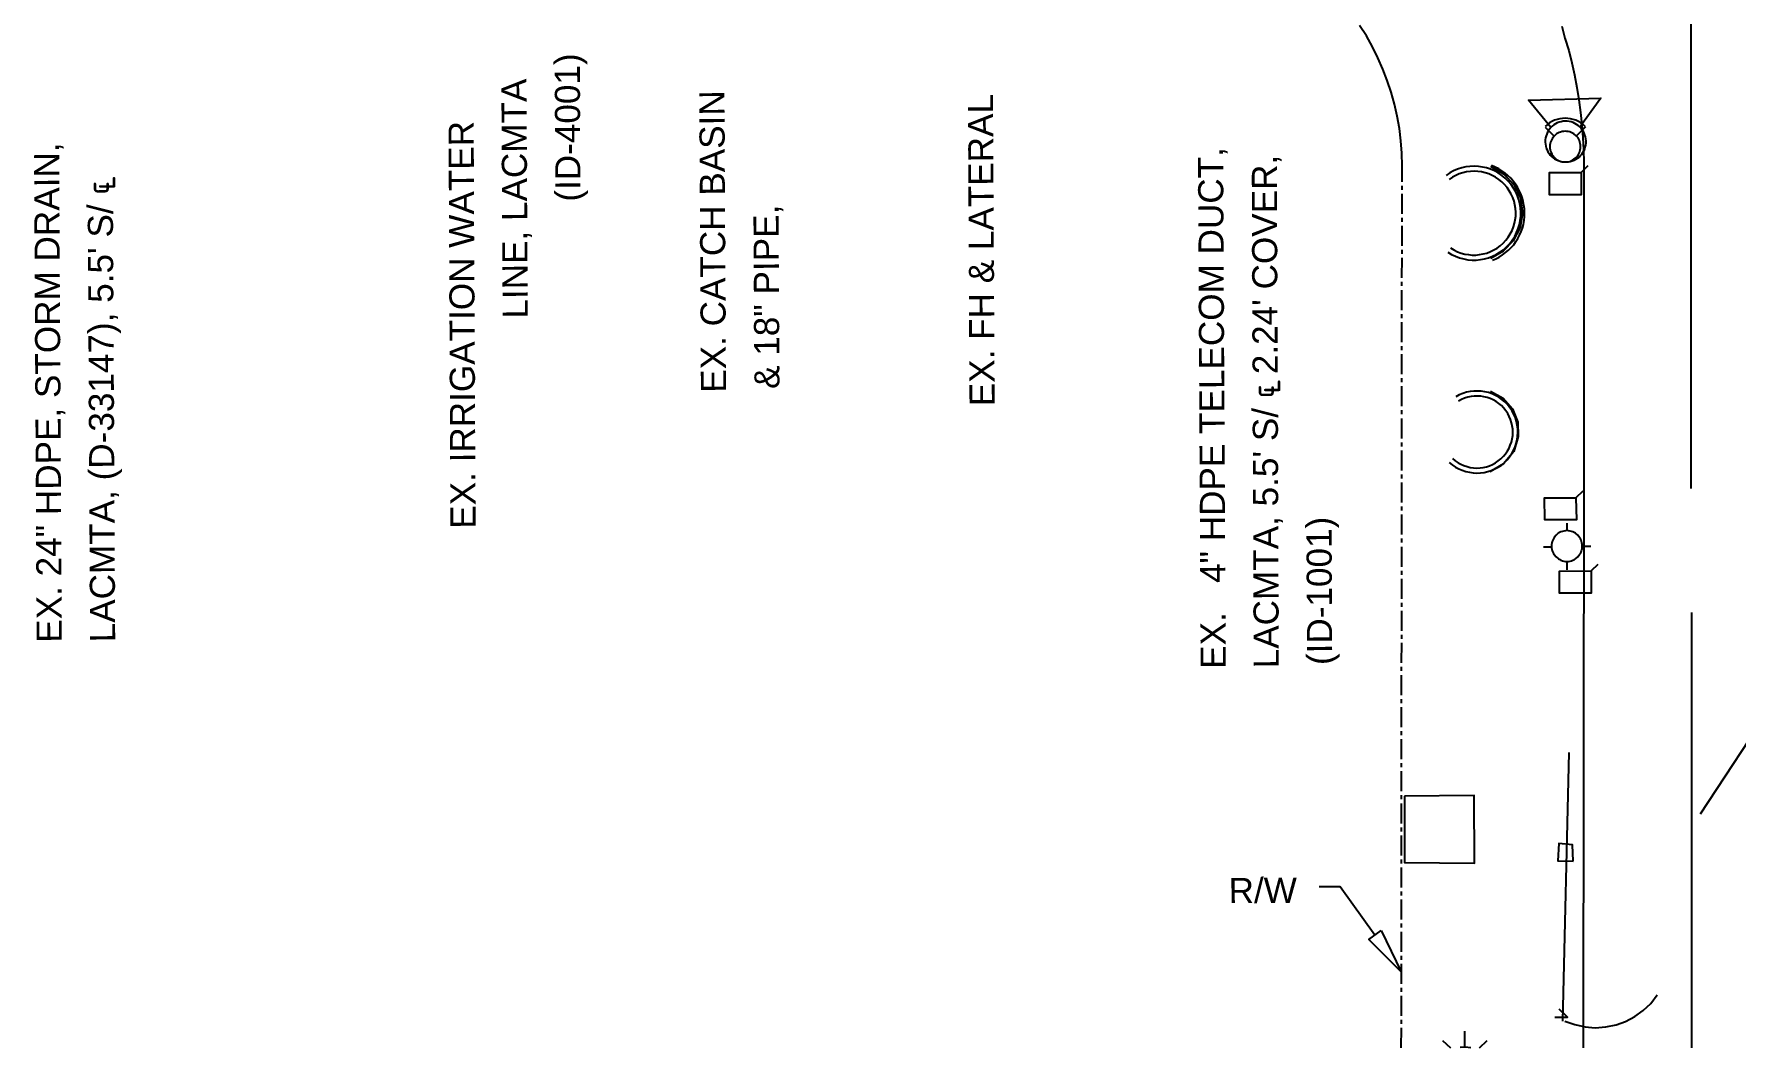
# Model space of a CAD drawing. Header units: feet. Extents: x 111 to 689, y 37 to 445.
# Drawn here: x 193.4 to 328.2, y 94.7 to 175 of the extents above; entities that cross this region are included whole.
import ezdxf

# ---------------------------------------------------------------- set-up
doc = ezdxf.new("R2010")
doc.units = ezdxf.units.FT
doc.linetypes.add('CENTER2', pattern=[2.541, 1.587, -0.318, 0.318, -0.318])
for name, color, linetype in [('AGUA', 5, 'UTIL_W'), ('ANOTACION', 7, 'CONTINUOUS'), ('DRENAJE', 3, 'UTIL_SD'), ('ELECTRICO', 1, 'UTIL_E'), ('ELECTRICO_AEREO', 1, 'UTIL_EOH'), ('ESTRUCTURAS', 7, 'CONTINUOUS'), ('METRO_RW', 140, 'CENTER2'), ('TELECOM_AEREO', 30, 'UTIL_TOH'), ('TEXTO', 7, 'CONTINUOUS'), ('TOPO', 8, 'CONTINUOUS')]:
    doc.layers.add(name, color=color, linetype=linetype)
doc.styles.add('CAD_TEXT', font='Arial')
doc.styles.add('LTSTD', font='Arial')
doc.linetypes.add('UTIL_E', pattern='A,4,-3,["E",LTSTD,S=1.2,R=0,X=-1.86,Y=-0.6],-3', length=10)
doc.linetypes.add('UTIL_EOH', pattern='A,4,-3,["E(OH)",LTSTD,S=1.2,R=0,X=-3.3,Y=-0.6],-3', length=10)
doc.linetypes.add('UTIL_SD', pattern='A,4,-3,["SD",LTSTD,S=1.2,R=0,X=-2.22,Y=-0.6],-3', length=10)
doc.linetypes.add('UTIL_TOH', pattern='A,4,-3,["T(OH)",LTSTD,S=1.2,R=0,X=-3.3,Y=-0.6],-3', length=10)
doc.linetypes.add('UTIL_W', pattern='A,4,-3,["W",LTSTD,S=1.2,R=0,X=-1.86,Y=-0.6],-3', length=10)

msp = doc.modelspace()

# ---------------------------------------------------------------- linework, layer by layer
at = {"layer": 'AGUA'}
for p, q in [((324.63, 139), (324.63, 224.1)), ((324.67, 94.7), (324.67, 129.2))]:
    msp.add_line(p, q, dxfattribs=at)
at = {"layer": 'ANOTACION'}
for points in [[(299.57, 103.63), (296.83, 107.47), (295.17, 107.47)], [(300.07, 104), (301.67, 100.73), (299.1, 103.3), (300.07, 104)]]:
    msp.add_lwpolyline(points, dxfattribs=at)
at = {"layer": 'DRENAJE'}
msp.add_lwpolyline([(315.27, 109.5), (315.23, 110.8), (314.13, 110.9), (314.07, 109.53), (315.27, 109.5)], dxfattribs=at)
at = {"layer": 'ELECTRICO'}
for points in [[(301.93, 114.63), (301.93, 109.4), (307.47, 109.33), (307.43, 114.7), (301.93, 114.63)], [(313.83, 97.13), (314.83, 97.13), (314.17, 97.77)]]:
    msp.add_lwpolyline(points, dxfattribs=at)
at = {"layer": 'ELECTRICO_AEREO'}
for p, q in [((325.37, 113.23), (334.13, 126.63)), ((314.47, 96.83), (314.97, 118.1))]:
    msp.add_line(p, q, dxfattribs=at)
at = {"layer": 'ESTRUCTURAS'}
for p, q in [((313.07, 167.63), (313.8, 166.9)), ((315.53, 166.93), (316.27, 167.67)), ((314.8, 135.63), (314.8, 136.27)), ((312.93, 134.4), (313.6, 134.4)), ((316.03, 134.43), (316.67, 134.43)), ((314.8, 132.57), (314.8, 133.2)), ((306.7, 94.77), (306.7, 96.03)), ((304.93, 95.3), (305.57, 94.7)), ((307.87, 94.7), (308.47, 95.3))]:
    msp.add_line(p, q, dxfattribs=at)
for points in [[(313.53, 167.57), (311.73, 169.77), (317.47, 169.93), (315.8, 167.63)], [(316.24, 167.68), (316.07, 167.83), (315.88, 167.97), (315.69, 168.08), (315.49, 168.17), (315.28, 168.24), (315.07, 168.29), (314.86, 168.32), (314.64, 168.33), (314.43, 168.32), (314.21, 168.29), (314, 168.24), (313.8, 168.17), (313.6, 168.07), (313.41, 167.96), (313.22, 167.82), (313.05, 167.67)], [(314.64, 168.1), (314.48, 168.09), (314.32, 168.06), (314.16, 168.01), (314.02, 167.96), (313.88, 167.89), (313.75, 167.8), (313.62, 167.7), (313.51, 167.6), (313.41, 167.48), (313.32, 167.35), (313.24, 167.22), (313.18, 167.08), (313.13, 166.93), (313.09, 166.77), (313.07, 166.61), (313.07, 166.44), (313.08, 166.28), (313.11, 166.12), (313.15, 165.96), (313.21, 165.82), (313.28, 165.68), (313.37, 165.55), (313.46, 165.42), (313.57, 165.31), (313.69, 165.21), (313.81, 165.12), (313.95, 165.04), (314.09, 164.98), (314.24, 164.93), (314.4, 164.89), (314.56, 164.87), (314.72, 164.87), (314.89, 164.88), (315.05, 164.91), (315.2, 164.95), (315.35, 165.01), (315.49, 165.08), (315.62, 165.17), (315.74, 165.26), (315.85, 165.37), (315.96, 165.49), (316.05, 165.61), (316.12, 165.75), (316.19, 165.89), (316.24, 166.04), (316.27, 166.2), (316.3, 166.36), (316.3, 166.52), (316.29, 166.69), (316.26, 166.85), (316.21, 167), (316.16, 167.15), (316.09, 167.29), (316, 167.42), (315.9, 167.54), (315.8, 167.65), (315.68, 167.76), (315.55, 167.85), (315.42, 167.92), (315.28, 167.99), (315.13, 168.04), (314.97, 168.07), (314.81, 168.1), (314.64, 168.1)], [(314.65, 167.3), (314.52, 167.29), (314.4, 167.27), (314.28, 167.24), (314.17, 167.2), (314.07, 167.15), (313.97, 167.09), (313.79, 166.94), (313.64, 166.76), (313.58, 166.66), (313.53, 166.55), (313.49, 166.44), (313.46, 166.33), (313.44, 166.2), (313.43, 166.08), (313.44, 165.96), (313.46, 165.83), (313.49, 165.72), (313.53, 165.61), (313.58, 165.5), (313.64, 165.4), (313.79, 165.22), (313.97, 165.07), (314.07, 165.01), (314.18, 164.96), (314.29, 164.92), (314.41, 164.89), (314.53, 164.87), (314.65, 164.87), (314.78, 164.87), (314.9, 164.89), (315.02, 164.92), (315.13, 164.96), (315.23, 165.02), (315.33, 165.08), (315.51, 165.23), (315.66, 165.41), (315.72, 165.51), (315.77, 165.61), (315.81, 165.72), (315.84, 165.84), (315.86, 165.96), (315.87, 166.09), (315.86, 166.21), (315.84, 166.33), (315.81, 166.45), (315.77, 166.56), (315.72, 166.67), (315.66, 166.77), (315.51, 166.95), (315.33, 167.09), (315.23, 167.15), (315.12, 167.21), (315.01, 167.25), (314.89, 167.28), (314.77, 167.29), (314.65, 167.3)], [(308.88, 157.08), (309.16, 157.2), (309.43, 157.34), (309.69, 157.51), (309.93, 157.69), (310.16, 157.88), (310.37, 158.1), (310.57, 158.32), (310.74, 158.57), (310.9, 158.82), (311.04, 159.08), (311.16, 159.36), (311.26, 159.64), (311.34, 159.93), (311.39, 160.23), (311.42, 160.54), (311.43, 160.85), (311.42, 161.16), (311.38, 161.46), (311.32, 161.76), (311.24, 162.05), (311.14, 162.34), (311.01, 162.61), (310.87, 162.87), (310.71, 163.12), (310.53, 163.36), (310.33, 163.58), (310.11, 163.79), (309.88, 163.99), (309.64, 164.16), (309.38, 164.32), (309.1, 164.46), (308.82, 164.58)], [(316.43, 164.57), (315.9, 164.03), (315.9, 162.27), (313.4, 162.27), (313.4, 164.03), (315.9, 164.03)], [(316.03, 138.8), (315.5, 138.27), (315.53, 136.53), (313.03, 136.53), (313, 138.27), (315.5, 138.27)], [(316, 134.45), (315.99, 134.58), (315.97, 134.7), (315.94, 134.82), (315.9, 134.93), (315.85, 135.03), (315.79, 135.13), (315.64, 135.31), (315.46, 135.46), (315.36, 135.52), (315.25, 135.57), (315.14, 135.61), (315.03, 135.64), (314.9, 135.66), (314.78, 135.67), (314.66, 135.66), (314.53, 135.64), (314.42, 135.61), (314.31, 135.57), (314.2, 135.52), (314.1, 135.46), (313.92, 135.31), (313.77, 135.13), (313.71, 135.03), (313.66, 134.92), (313.62, 134.81), (313.59, 134.69), (313.57, 134.57), (313.57, 134.45), (313.57, 134.32), (313.59, 134.2), (313.62, 134.08), (313.66, 133.97), (313.72, 133.87), (313.78, 133.77), (313.93, 133.59), (314.11, 133.44), (314.21, 133.38), (314.31, 133.33), (314.42, 133.29), (314.54, 133.26), (314.66, 133.24), (314.79, 133.23), (314.91, 133.24), (315.03, 133.26), (315.15, 133.29), (315.26, 133.33), (315.37, 133.38), (315.47, 133.44), (315.65, 133.59), (315.79, 133.77), (315.85, 133.87), (315.91, 133.98), (315.95, 134.09), (315.98, 134.21), (315.99, 134.33), (316, 134.45)], [(317.23, 133), (316.7, 132.5), (316.7, 130.73), (314.2, 130.73), (314.2, 132.47), (316.7, 132.5)], [(307.17, 94.7), (306.73, 94.77), (306.33, 94.73)]]:
    msp.add_lwpolyline(points, dxfattribs=at)
at = {"layer": 'METRO_RW'}
msp.add_line((301.67, 94.7), (301.73, 164.53), dxfattribs=at)
msp.add_lwpolyline([(301.73, 164.57), (301.71, 165.56), (301.64, 166.55), (301.52, 167.53), (301.35, 168.49), (301.13, 169.45), (300.87, 170.39), (300.56, 171.32), (300.21, 172.23), (299.82, 173.13), (299.38, 174), (298.9, 174.85), (298.37, 175.68)], dxfattribs=at)
at = {"layer": 'TELECOM_AEREO'}
msp.add_lwpolyline([(314.63, 96.83), (315.4, 96.57), (316.23, 96.37), (317.03, 96.3), (317.87, 96.37), (318.67, 96.53), (319.43, 96.8), (320.17, 97.2), (320.83, 97.67), (321.43, 98.23), (321.93, 98.9)], dxfattribs=at)
at = {"layer": 'TOPO'}
for points in [[(314.37, 175.63), (314.63, 174.67), (314.93, 173.7), (315.17, 172.73), (315.37, 171.77), (315.57, 170.77), (315.73, 169.8), (315.87, 168.8), (315.97, 167.8), (316.03, 166.8), (316.1, 165.83), (316.13, 164.83), (316.13, 140.57), (316.07, 94.7)], [(305.35, 157.73), (305.65, 157.55), (305.96, 157.4), (306.28, 157.28), (306.61, 157.19), (306.94, 157.13), (307.27, 157.1), (307.6, 157.1), (307.93, 157.14), (308.25, 157.2), (308.57, 157.28), (308.89, 157.4), (309.19, 157.55), (309.48, 157.72), (309.75, 157.92), (310.01, 158.15), (310.25, 158.41), (310.46, 158.68), (310.65, 158.98), (310.8, 159.28), (310.93, 159.59), (311.02, 159.91), (311.09, 160.24), (311.13, 160.57), (311.13, 160.9), (311.11, 161.23), (311.06, 161.56), (310.98, 161.88), (310.87, 162.2), (310.73, 162.5), (310.56, 162.8), (310.36, 163.08), (310.14, 163.35), (309.89, 163.59), (309.62, 163.81), (309.34, 164), (309.04, 164.16), (308.73, 164.29), (308.42, 164.4), (308.09, 164.47), (307.77, 164.52), (307.43, 164.53), (307.1, 164.52), (306.77, 164.48), (306.45, 164.41), (306.13, 164.3), (305.81, 164.17), (305.51, 164.01), (305.22, 163.81)], [(308.73, 164.53), (309.77, 163.93), (310.6, 163.07), (311.1, 162), (311.27, 160.8), (311.07, 159.67), (310.53, 158.63), (309.73, 157.8), (308.73, 157.23)], [(305.57, 158.06), (305.84, 157.9), (306.12, 157.76), (306.4, 157.66), (306.69, 157.58), (306.99, 157.53), (307.28, 157.5), (307.58, 157.5), (307.87, 157.53), (308.16, 157.59), (308.45, 157.66), (308.73, 157.77), (309, 157.9), (309.25, 158.05), (309.5, 158.23), (309.73, 158.44), (309.94, 158.67), (310.13, 158.91), (310.3, 159.17), (310.44, 159.44), (310.55, 159.72), (310.63, 160.01), (310.69, 160.3), (310.73, 160.59), (310.73, 160.89), (310.71, 161.18), (310.67, 161.48), (310.6, 161.77), (310.5, 162.05), (310.37, 162.32), (310.22, 162.59), (310.05, 162.84), (309.84, 163.08), (309.62, 163.29), (309.38, 163.49), (309.13, 163.66), (308.87, 163.8), (308.59, 163.92), (308.31, 164.01), (308.02, 164.08), (307.73, 164.12), (307.43, 164.13), (307.14, 164.12), (306.84, 164.08), (306.55, 164.02), (306.26, 163.93), (305.99, 163.81), (305.71, 163.66), (305.45, 163.49)], [(305.46, 141.08), (305.7, 140.88), (305.95, 140.71), (306.22, 140.57), (306.49, 140.45), (306.77, 140.35), (307.06, 140.29), (307.35, 140.25), (307.64, 140.23), (307.93, 140.25), (308.22, 140.28), (308.51, 140.35), (308.79, 140.44), (309.07, 140.56), (309.33, 140.7), (309.59, 140.87), (309.83, 141.07), (310.05, 141.29), (310.24, 141.52), (310.41, 141.77), (310.56, 142.03), (310.68, 142.3), (310.77, 142.58), (310.84, 142.86), (310.88, 143.15), (310.9, 143.45), (310.89, 143.74), (310.85, 144.03), (310.79, 144.32), (310.7, 144.61), (310.58, 144.88), (310.44, 145.15), (310.27, 145.41), (310.07, 145.65), (309.86, 145.87), (309.63, 146.06), (309.38, 146.23), (309.12, 146.38), (308.86, 146.5), (308.58, 146.6), (308.29, 146.67), (308, 146.71), (307.71, 146.73), (307.42, 146.73), (307.12, 146.69), (306.83, 146.63), (306.54, 146.54), (306.26, 146.42), (305.99, 146.28)], [(305.73, 141.38), (305.94, 141.2), (306.16, 141.05), (306.39, 140.93), (306.63, 140.82), (306.88, 140.74), (307.13, 140.68), (307.38, 140.65), (307.64, 140.63), (307.9, 140.64), (308.15, 140.68), (308.41, 140.73), (308.65, 140.81), (308.89, 140.92), (309.12, 141.04), (309.35, 141.19), (309.56, 141.37), (309.75, 141.56), (309.92, 141.76), (310.07, 141.98), (310.2, 142.21), (310.3, 142.45), (310.39, 142.69), (310.45, 142.94), (310.49, 143.2), (310.5, 143.45), (310.49, 143.71), (310.46, 143.97), (310.4, 144.22), (310.32, 144.47), (310.22, 144.71), (310.1, 144.95), (309.94, 145.17), (309.77, 145.39), (309.59, 145.58), (309.38, 145.75), (309.17, 145.9), (308.94, 146.02), (308.71, 146.13), (308.46, 146.21), (308.21, 146.28), (307.96, 146.32), (307.7, 146.33), (307.45, 146.33), (307.19, 146.3), (306.93, 146.24), (306.68, 146.16), (306.43, 146.06), (306.19, 145.93)], [(308.73, 146.73), (309.73, 146.17), (310.47, 145.33), (310.9, 144.27), (310.93, 143.13), (310.57, 141.93), (309.77, 140.97), (308.67, 140.33)]]:
    msp.add_lwpolyline(points, dxfattribs=at)

# ---------------------------------------------------------------- texts
at = {"layer": 'TEXTO', "style": 'CAD_TEXT'}
for s, height, rotation, p in [('(ID-4001)', 1.991, 90.2584, (236.67, 161.73)), ('LINE, LACMTA', 1.9909, 90.3186, (232.5, 152.47)), ('EX. CATCH BASIN', 1.9909, 90.3186, (248.2, 146.6)), ('EX. FH & LATERAL', 1.9909, 90.3077, (269.47, 145.53)), ('EX. IRRIGATION WATER', 1.9909, 90.2802, (228.37, 135.83)), ('EX. 24" HDPE, STORM DRAIN,', 1.9909, 90.3077, (195.6, 126.8)), ('EX.   4" HDPE TELECOM DUCT,', 1.9909, 90.2968, (287.77, 124.73)), ("LACMTA, 5.5' S/ ℄ 2.24' COVER,", 1.9909, 90.2194, (291.97, 124.77)), ("LACMTA, (D-33147), 5.5' S/ ℄", 1.9909, 90.3077, (199.83, 126.83)), ('& 18" PIPE,', 1.9909, 90.2968, (252.43, 146.9)), ('(ID-1001)', 1.991, 90.2968, (296.2, 125.03)), ('R/W', 1.991, 0.2802, (288, 106.17))]:
    msp.add_text(s, height=height, rotation=rotation, dxfattribs=at).set_placement(p)

doc.saveas('drawing.dxf')
